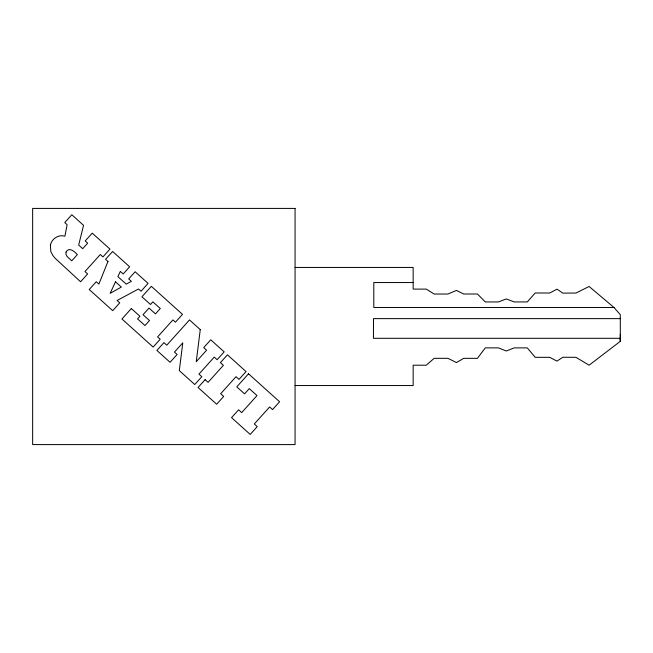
<?xml version="1.0" encoding="UTF-8"?>
<svg xmlns="http://www.w3.org/2000/svg" width="653" height="653" viewBox="0 0 653 653"><rect width="100%" height="100%" fill="white"/><g stroke="black" fill="none" stroke-linecap="round" stroke-linejoin="round"><path stroke-width="0.98" d="M295.066 385.548L413.153 385.548L413.153 365.207L426.27 365.207L434.147 358.317L447.925 358.317L456.447 362.578L463.671 358.334L477.441 358.334L485.318 347.878L498.435 347.878L506.312 351.012L514.18 347.894L527.306 347.894L535.174 357.33L549.744 357.33L556.944 361.101L562.87 357.248L575.987 357.33L589.104 365.207L620.277 341.348L620.317 338.311L620.277 314.689L613.983 307.473L589.104 286.479L575.987 293.034L562.87 293.124L556.968 289.165L549.744 293.034L535.174 292.985L527.306 301.931L514.18 301.931L506.312 298.943L498.435 301.947L485.318 301.947L477.441 294.005L463.671 294.005L456.447 290.422L447.925 294.03L434.147 294.03L426.27 289.108L413.153 289.108L413.153 267.452L295.066 267.452M620.277 341.348L620.277 334.369M620.293 339.829L620.35 338.311L373.426 338.311L373.5 318.631L620.277 318.631M413.153 282.545L373.794 282.545L373.794 307.473L613.983 307.473M50.403 245.185L50.82 251.56L52.885 255.511L55.195 258.327L80.588 281.761L87.624 273.942L84.972 271.558L100.293 254.539L102.937 256.923L109.973 249.103L92.228 233.137L85.192 240.949L87.657 243.169L82.694 248.687L78.678 245.071L83.568 225.342L71.806 214.755L64.769 222.575L67.12 224.681L64.908 236.206C58.607 234.182 51.611 238.818 50.403 245.185M200.267 329.602L196.251 361.721L206.601 350.22L203.72 347.625L210.748 339.805L224.159 351.869L217.123 359.689L214.257 357.109L198.936 374.128L201.801 376.708L194.765 384.519L179.297 370.602L182.783 342.841L174.457 352.089L177.11 354.481L170.074 362.293L156.908 350.441L163.936 342.629L166.776 345.184L189.509 319.921L200.267 329.602M66.043 252.115C64.859 256.123 69.504 258.335 71.748 260.849L77.348 254.629C74.728 251.576 68.818 246.491 66.043 252.115M107.965 261.445L98.889 284.088L96.26 281.721L89.224 289.532L112.7 310.665L119.736 302.845L117.107 300.478L138.55 288.977L141.04 291.214L148.076 283.394L135.138 271.754L128.698 278.913L131.375 281.321L126.241 284.145L117.891 276.619L120.34 271.395L123.205 273.974L129.645 266.808L112.602 251.47L105.574 259.29L107.965 261.445M115.499 281.827L110.137 293.352L121.344 287.083L115.499 281.827M131.351 308.543L121.948 318.982L153.145 347.061L160.181 339.25L157.602 336.924L172.914 319.905L175.453 322.182L182.489 314.371L151.341 286.332L141.938 296.78L150.508 304.494L152.867 301.857L160.287 308.534L155.471 313.889L149.015 308.077L143.04 314.722L149.496 320.533L144.974 325.553L137.554 318.876L139.922 316.248L131.351 308.543M205.091 379.662L198.055 387.482L216.665 404.231L223.701 396.412L220.698 393.71L236.019 376.691L239.022 379.393L246.059 371.581L227.44 354.824L220.404 362.644L223.391 365.329L208.07 382.348L205.091 379.662M248.524 373.802L236.778 386.845L244.565 393.865L249.283 388.625L257.004 395.579L241.683 412.598L238.59 409.806L231.554 417.626L250.213 434.425L257.249 426.605L254.319 423.968L269.632 406.95L272.562 409.586L279.598 401.766L248.524 373.802M295.066 208.413L32.65 208.413L32.65 444.587L295.066 444.587L295.066 208.413"/></g></svg>
